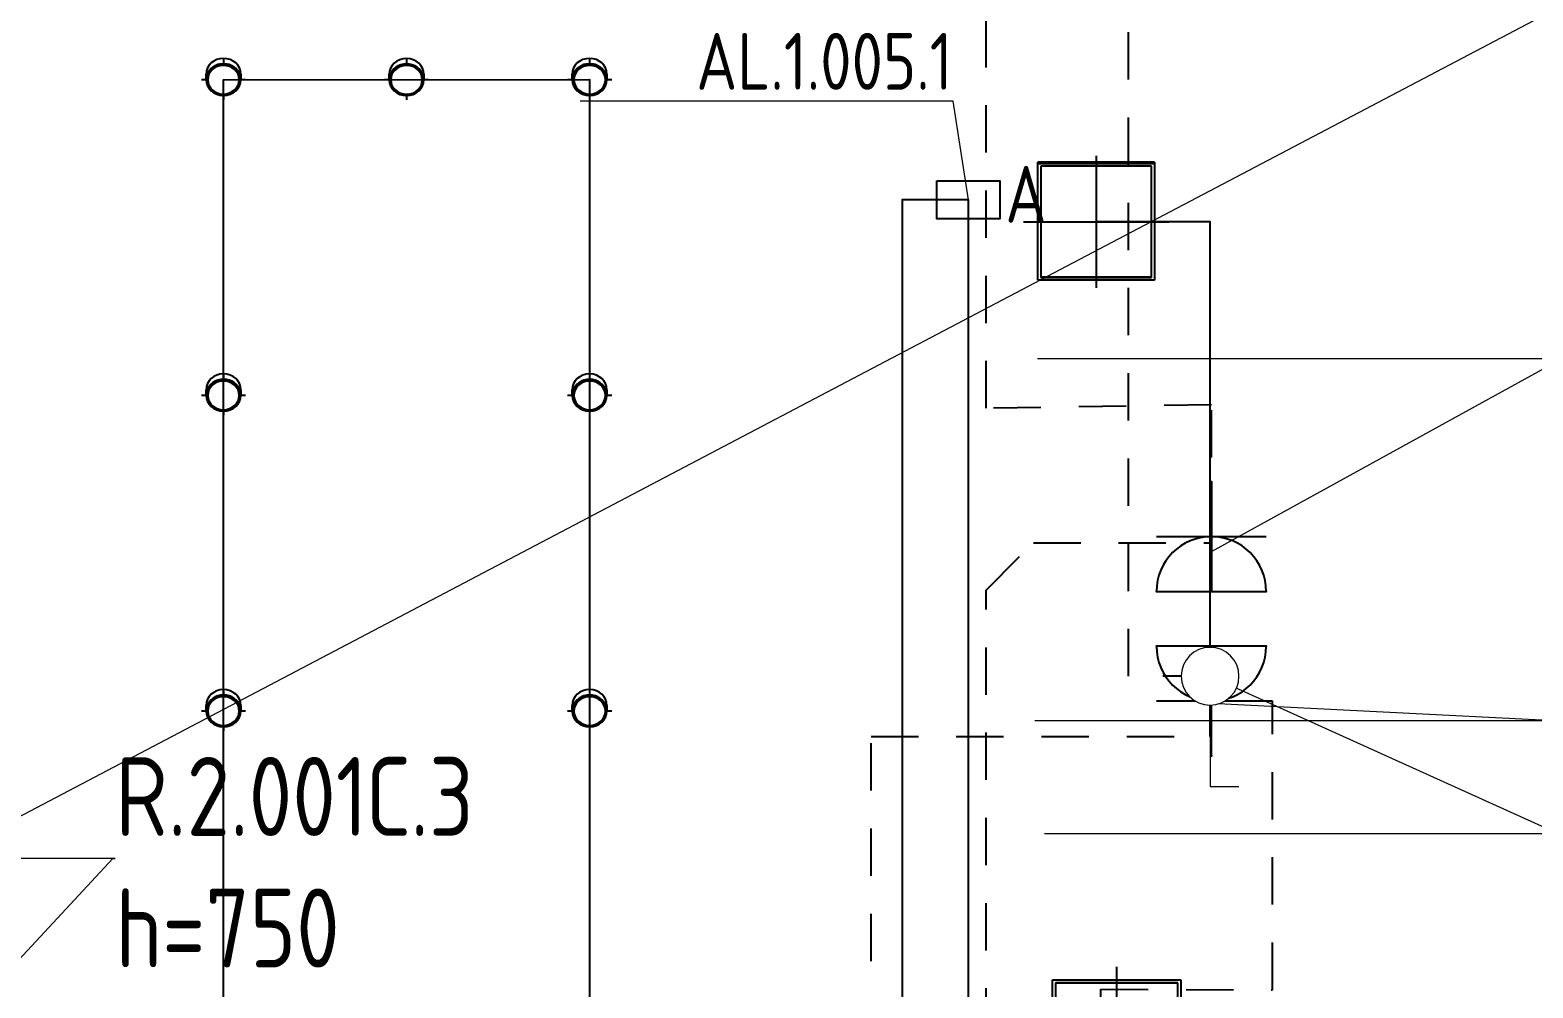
# Model space of a CAD drawing. Header units: millimetres. Extents: x -298345 to 861279, y -149517 to 72226.
# Drawn here: x 320810 to 325572, y 23108 to 26143 of the extents above; entities that cross this region are included whole.
import ezdxf
from ezdxf import colors
from ezdxf.entities.mleader import LeaderData, LeaderLine
from ezdxf.math import Vec2, Vec3

# ---------------------------------------------------------------- set-up
doc = ezdxf.new("R2010")
doc.units = ezdxf.units.MM
doc.set_wipeout_variables(frame=1)
doc.linetypes.add('JIS_02_0.7', pattern=[1.35, 0.75, -0.6])
doc.layers.get('0').update_dxf_attribs({"plot": 0})
for name, color, linetype in [('0_UNC_1 Сети. Оборудование', 1, 'Continuous'), ('0_UNC_2 Розетки. Трассы', 1, 'Continuous'), ('0_UNC_3 Свет. Выключатели 230', 1, 'Continuous'), ('0_UNC_3 Свет. Выключатели 230. Трассы', 1, 'Continuous'), ('0_UNC_3 Свет. Трассы', 1, 'Continuous'), ('0_UNC_3.2 Аварийный свет. Оборудование', 1, 'Continuous'), ('0_UNC_3.2 Аварийный свет. Трассы', 1, 'Continuous')]:
    doc.layers.add(name, color=color, linetype=linetype)
doc.layers.add('0_UNC_2 Розетки. Оборудование', color=7, linetype='Continuous', true_color=0x991b1e)
doc.layers.add('0_UNC_3 Свет. Оборудование', color=7, linetype='Continuous', true_color=0x991b1e)
doc.styles.add('Unecom', font='GOST2304A_0.ttf', dxfattribs={"height": 2.5})

# ---------------------------------------------------------------- blocks, each defined once
blk = doc.blocks.new('_None')
blk = doc.blocks.new('*U318')
at = {"color": 0, "ltscale": 0.4}
blk.add_lwpolyline([(1.455079765293945e-11, 3.474782932855307), (4.365574568510058e-11, 1.938704560671159e-26)], dxfattribs=at)
at = {"color": 0, "linetype": 'ByBlock', "lineweight": -2}
for points in [[(-1.737391466420378, 1.737391466427653), (1.737391466420377, 1.737391466427654)], [(-1.737391466420378, -5.587877137011027e-16), (1.737391466420378, 5.587877137011027e-16)]]:
    blk.add_lwpolyline(points, dxfattribs=at)
blk.add_arc((0, 0), 1.73739146642637, 2.19715477805175e-15, 180, dxfattribs=at)
for p in [(-1.117575427406886e-15, 3.474782932855307), (1.737391466420378, 5.587877137011027e-16), (-1.737391466420378, -5.587877137011027e-16)]:
    blk.add_point(p, dxfattribs=at)
at = {"color": 18, "true_color": 0x000000, "style": 'Unecom', "flags": 1}
for tag, p in [('НАЗНАЧЕНИЕ', (-2.519560716806325, 0.6780998877391123)), ('ГРУППА', (-2.519560716806325, -2.271822495567338))]:
    blk.add_attdef(tag, p, '', height=2.5, rotation=180, dxfattribs=at)
at = {"layer": 'Defpoints', "style": 'Unecom'}
for tag, p in [('АТРИБУТ', (12.97376436882507, 0.6780998877391087)), ('МОДЕЛЬ', (12.97376436882507, -2.271822495567342))]:
    blk.add_attdef(tag, p, '', height=2.5, rotation=180, dxfattribs=at)
blk = doc.blocks.new('*U335')
at = {"color": 0, "linetype": 'ByBlock', "lineweight": -2}
for points in [[(1.737391466420378, -2.127690898217643e-16), (-1.737391466420378, 2.127690898217643e-16)], [(1.737391466420378, -1.737391466427655), (-1.737391466420379, -1.737391466427654)]]:
    blk.add_lwpolyline(points, dxfattribs=at)
at = {"color": 0, "ltscale": 0.4}
blk.add_lwpolyline([(-1.455234076654651e-11, -3.474782932855309), (-4.365574568510061e-11, 0)], dxfattribs=at)
at = {"color": 0, "linetype": 'ByBlock', "lineweight": -2}
blk.add_arc((0, 0), 1.737391466426371, 180, 9.213864076586631e-15, dxfattribs=at)
for p in [(-1.737391466420378, 2.127690898217643e-16), (1.737391466420378, -2.127690898217643e-16), (-4.255381796453106e-16, -3.474782932855309)]:
    blk.add_point(p, dxfattribs=at)
at = {"color": 18, "true_color": 0x000000, "style": 'Unecom', "flags": 1}
for tag, p in [('НАЗНАЧЕНИЕ', (-2.519560716806325, 0.6780998877391123)), ('ГРУППА', (-2.519560716806325, -2.271822495567338))]:
    blk.add_attdef(tag, p, '', height=2.5, rotation=180, dxfattribs=at)
at = {"layer": 'Defpoints', "style": 'Unecom'}
for tag, p in [('АТРИБУТ', (12.97376436882507, 0.6780998877391087)), ('МОДЕЛЬ', (12.97376436882507, -2.271822495567342))]:
    blk.add_attdef(tag, p, '', height=2.5, rotation=180, dxfattribs=at)
blk = doc.blocks.new('*U115')
at = {"color": 0}
blk.add_wipeout([(-0.8669801305659347, 0.8566132122897838), (-0.8643652294085767, 0.9351315876585145), (-0.8494185020099394, 1.040972539735929), (-0.8064102574365619, 1.1855798630316723), (-0.7505397264420726, 1.3011551093922693), (-0.6475850531496689, 1.4404767998122845), (-0.5011225862399442, 1.5746016777986085), (-0.3397267091422691, 1.6612193431275666), (-0.1601545802077454, 1.7191659955089278), (0.006790261744754337, 1.7329653859971301), (0.19796017640328487, 1.7111844927632485), (0.388692063741473, 1.6400956106400992), (0.5235689352412007, 1.5581571031390633), (0.6422695810695179, 1.4494972460584996), (0.757733041187748, 1.2996428844188241), (0.8131706726853732, 1.1679029314888754), (0.8503623738724851, 1.0209929206495585), (0.8631417492342731, 0.8696725570418207), (0.8559655602546288, 0.7477747799478975), (0.833923838486953, 0.6296942659893543), (0.7851896356955809, 0.5046779598708406), (0.7066398239330736, 0.36462522326762015), (0.6292188933121498, 0.27051381091029203), (0.5223746566298357, 0.17502549038105708), (0.3790939544960563, 0.08726654907802056), (0.19897310632040893, 0.027406455886346937), (-2.6530427160720294e-16, 0), (-0.12628781171770245, 0.011958076872513934), (-0.3031704931890999, 0.05473074427861202), (-0.4699915587880242, 0.13843373552223848), (-0.5892731708190695, 0.23102363693321304), (-0.7208777913619998, 0.39128103974432493), (-0.7964527870863094, 0.5358755438930243), (-0.8550087830117263, 0.7230869472761412)], dxfattribs=at)
blk.add_wipeout([(-0.8670428619072196, 0.8670428619072196), (-0.862228139543731, 0.958289559169469), (-0.8419802589451135, 1.0740031671186157), (-0.8064102574353453, 1.1855798630341896), (-0.7505397264285419, 1.3011551094124738), (-0.6871980417017766, 1.395741429964954), (-0.607972064597561, 1.4852121696632534), (-0.5011225862326681, 1.5746016778022462), (-0.40873034027026717, 1.6317015003361743), (-0.27072307801790885, 1.6907371859225973), (-0.1601545801931933, 1.7191659955125655), (-0.03674458013119868, 1.7333067710089094), (0.05032510362070757, 1.7326240009853504), (0.19796017638873317, 1.7111844927668867), (0.3391795230563729, 1.664990589218331), (0.4382046044265735, 1.615200632061868), (0.5546511234351783, 1.5334702440406258), (0.642269581065193, 1.4494972460626454), (0.7269579077728848, 1.3395844206199117), (0.7885081746026116, 1.2276232038158637), (0.8378331707681352, 1.0901995385822087), (0.8628915769804734, 0.9517863027205461), (0.8633919214880735, 0.7875588113630952), (0.833923838483315, 0.6296942659748025), (0.7745456990996898, 0.47737340661039396), (0.7066398239330738, 0.36462522326762026), (0.629218893322104, 0.27051381092239224), (0.522374656648026, 0.1750254903919709), (0.41094199098006357, 0.10357052813848777), (0.2814459157452803, 0.04695047632337135), (0.11650029689553779, 0.007862435449322858), (-0.05886694481887382, 0.0020006622463994983), (-0.19370867861653085, 0.021915491498629147), (-0.3460216136263623, 0.07203822840453422), (-0.4699915588025759, 0.13843373553315208), (-0.5892731708336213, 0.23102363694412686), (-0.679112006913783, 0.3279972177835303), (-0.762643575813854, 0.4545648617014816), (-0.8302619983587646, 0.617186226080929), (-0.8599982888044903, 0.7567420566476072)], dxfattribs=at)
at = {"color": 0, "lineweight": 13}
blk.add_lwpolyline([(1.592731898337356e-16, 1.734085723815195), (1.592731898337356e-16, 4.178913436305419), (0.8670428618934239, 4.178913436305419)], dxfattribs=at)
blk.add_circle((1.592731898337356e-16, 0.8670428619072197), 0.8670428619072197, dxfattribs=at)
blk.add_circle((1.592731898337356e-16, 0.8670428619072197), 0.8670428619072197, dxfattribs=at)
blk.add_circle((1.592731898337356e-16, 0.8670428619072197), 0.8670428619072197, dxfattribs=at)
blk.add_circle((1.592731898337356e-16, 0.8670428619072197), 0.8670428619072197, dxfattribs=at)
blk.add_circle((1.592731898337356e-16, 0.8670428619072197), 0.8670428619072197, dxfattribs=at)
blk.add_circle((1.592731898337356e-16, 0.8670428619072197), 0.8670428619072197, dxfattribs=at)
at = {"color": 0, "style": 'Unecom', "flags": 9}
for tag in ['ГРУППА', 'НАИМЕНОВАНИЕ']:
    blk.add_attdef(tag, (0, 0), '', height=2.5, dxfattribs=at)
blk = doc.blocks.new('АО')
at = {"color": 1}
blk.add_lwpolyline([(-100, 60), (100, 60), (100, -60), (-100, -60), (-100, 60)], dxfattribs=at)
at = {"color": 1, "insert": (117.0997549071908, 107.5993001339957), "char_height": 180, "attachment_point": 1, "style": 'Unecom'}
blk.add_mtext('А', dxfattribs=at)
blk = doc.blocks.new('Светильник накладной _по грани_ 300х300 - Светильник накладной _по грани_ 300х300-V153-План расположения приборов освещения_ выключателей_ групп освещения мансардного этажа на отметке _3_300')
at = {"color": 0}
for p, q in [((18670.00000000003, 15118.93453938944), (18300.00000000003, 15118.93453938944)), ((18300.00000000003, 15114.75586865144), (18300.00000000003, 15118.93453938944)), ((18300.00000000003, 14744.61171948667), (18300.00000000003, 15114.75586865144)), ((18300.00000000003, 15114.75586865144), (18670.00000000003, 15114.75586865144)), ((18310.00000000003, 15105.67078687618), (18310.00000000003, 14753.69680126193)), ((18660.00000000003, 15105.67078687618), (18310.00000000003, 15105.67078687618)), ((18485.00000000004, 15138.64067490019), (18485.00000000004, 14720.7269132379)), ((18660.00000000003, 14753.69680126193), (18660.00000000003, 15105.67078687618)), ((18670.00000000003, 15118.93453938944), (18670.00000000003, 15114.75586865144)), ((18670.00000000003, 15114.75586865144), (18670.00000000003, 14744.61171948667)), ((18255.00000000004, 14929.68379406904), (18715.00000000004, 14929.68379406904)), ((18670.00000000003, 14744.61171948667), (18300.00000000003, 14744.61171948667)), ((18660.00000000003, 14754.10434720558), (18310.00000000003, 14754.10434720558)), ((18310.00000000003, 14753.69680126193), (18660.00000000003, 14753.69680126193))]:
    blk.add_line(p, q, dxfattribs=at)
at = {"color": 0, "style": 'Unecom', "flags": 9}
for tag in ['МОЩНОСТЬ', 'ГРУППА', 'НАИМЕНОВАНИЕ']:
    blk.add_attdef(tag, (0, 0), '', height=2.5, dxfattribs=at)
blk = doc.blocks.new('Светильник накладной _по грани_ 300х300 - Светильник накладной _по грани_ 300х300-V155-План расположения приборов освещения_ выключателей_ групп освещения мансардного этажа на отметке _3_300')
at = {"color": 0}
for p, q in [((18346.29013897678, 12192.05904957361), (18346.29013897678, 12528.2070752585)), ((18346.29013897678, 12528.2070752585), (18753.70986102313, 12528.2070752585)), ((18549.99999999994, 12569.08994324719), (18549.99999999994, 12151.17618158489)), ((18753.70986102313, 12528.2070752585), (18753.70986102313, 12192.05904957361)), ((18743.70986102313, 12519.12199348323), (18356.29013897678, 12519.12199348323)), ((18356.29013897678, 12519.12199348323), (18356.29013897678, 12201.14413134888)), ((18356.29013897678, 12518.71444753959), (18743.70986102313, 12518.71444753959)), ((18743.70986102313, 12201.14413134888), (18743.70986102313, 12519.12199348323)), ((18779.99999999994, 12360.13306241604), (18319.99999999994, 12360.13306241604)), ((18753.70986102313, 12192.05904957361), (18346.29013897678, 12192.05904957361)), ((18346.29013897678, 12192.05904957361), (18346.29013897678, 12187.88037883561)), ((18356.29013897678, 12201.14413134888), (18743.70986102313, 12201.14413134888)), ((18753.70986102313, 12187.88037883561), (18753.70986102313, 12192.05904957361)), ((18346.29013897678, 12187.88037883561), (18753.70986102313, 12187.88037883561))]:
    blk.add_line(p, q, dxfattribs=at)
at = {"color": 0, "style": 'Unecom', "flags": 9}
for tag in ['МОЩНОСТЬ', 'ГРУППА', 'НАИМЕНОВАНИЕ']:
    blk.add_attdef(tag, (0, 0), '', height=2.5, dxfattribs=at)
blk = doc.blocks.new('Светильник встраиваемый_по грани__Maytoni Share_DL126-GX53-WB_D110х H42мм - Maytoni Share_для лестницы D110х H42мм 2-2369667-План расположения приборов освещения_ выключателей_ групп освещения мансардного этажа на отметке _3_300')
at = {"color": 0}
for p, q in [((16880.00000000008, 15443.9002570877), (16880.00000000008, 15429.93834076577)), ((16825.00000000009, 15389.99058729853), (16825.00000000009, 15397.52080810146)), ((16825.00000000009, 15379.97039100181), (16825.00000000009, 15389.99058729853)), ((16935.00000000009, 15397.52080810146), (16935.00000000009, 15389.99058729853)), ((16935.00000000009, 15389.99058729853), (16935.00000000009, 15379.97039100181)), ((16810.00000000008, 15380.30468466083), (16825.08477473672, 15380.30468466083)), ((16825.00000000009, 15379.71967075753), (16825.00000000009, 15380.30468466086)), ((16934.91522526342, 15380.30468466083), (16950.00000000008, 15380.30468466083)), ((16935.00000000009, 15380.30468466086), (16935.00000000009, 15379.71967075753)), ((16880.00000000008, 15329.75172099355), (16880.00000000008, 15316.70911223396))]:
    blk.add_line(p, q, dxfattribs=at)
for centre, major_axis, ratio, start_param, end_param in [((16880.00000000007, 15397.52080810145), (54.99999999999636, 0), 0.9085081775268197, 0, 3.141592653589793), ((16880.00000000007, 15379.71967075752), (-55, 1.893267034855657e-11), 0.9085081775267264, 3.141592653590203, 6.283185307179966), ((16880.00000000007, 15380.30468466084), (55.00000000000018, 0), 0.9085081775267057, 0.2617993877991756, 2.879793265790618), ((16880.00000000007, 15379.9703910018), (54.99999999999925, 0), 0.9085081775267531, 0.2617993877991625, 2.879793265790631), ((16880.00000000007, 15379.71967075752), (50, 0), 0.9085081775267463, 4.004343490881359e-14, 3.141592653589793), ((16880.00000000007, 15379.71967075752), (54.99999999999636, 0), 0.9085081775267866, 3.141592653589793, 6.283185307179586), ((16880.00000000007, 15379.71967075752), (50.00000000000363, 0), 0.9085081775266438, 3.141592653589793, 6.283185307179586)]:
    blk.add_ellipse(centre, major_axis=major_axis, ratio=ratio, start_param=start_param, end_param=end_param, dxfattribs=at)
at = {"color": 0, "style": 'Unecom', "flags": 9}
for tag in ['МОЩНОСТЬ', 'ГРУППА', 'НАИМЕНОВАНИЕ']:
    blk.add_attdef(tag, (0, 0), '', height=2.5, dxfattribs=at)
blk = doc.blocks.new('Светильник встраиваемый_по грани__Maytoni Share_DL126-GX53-WB_D110х H42мм - Maytoni Share_для лестницы D110х H42мм 2-V175-План расположения приборов освещения_ выключателей_ групп освещения мансардного этажа на отметке _3_300')
at = {"color": 0}
for p, q in [((15720.00000000008, 15443.90046905163), (15720.00000000008, 15429.9385527297)), ((15665.00000000009, 15389.99079926246), (15665.00000000009, 15397.52102006539)), ((15665.00000000009, 15379.97060296574), (15665.00000000009, 15389.99079926246)), ((15775.00000000009, 15397.52102006539), (15775.00000000009, 15389.99079926246)), ((15775.00000000009, 15389.99079926246), (15775.00000000009, 15379.97060296574)), ((15650.00000000008, 15380.30489662476), (15665.08477473672, 15380.30489662476)), ((15665.00000000009, 15379.71988272146), (15665.00000000009, 15380.30489662478)), ((15774.91522526342, 15380.30489662476), (15790.00000000008, 15380.30489662476)), ((15775.00000000009, 15380.30489662478), (15775.00000000009, 15379.71988272146)), ((15720.00000000008, 15329.75193295748), (15720.00000000008, 15316.70932419789))]:
    blk.add_line(p, q, dxfattribs=at)
for centre, major_axis, ratio, start_param, end_param in [((15720.00000000007, 15397.52102006537), (54.99999999999818, 0), 0.9085081775267896, 0, 3.141592653589793), ((15720.00000000007, 15379.71988272145), (-55.00000000000182, 1.89326703485572e-11), 0.9085081775266964, 3.141592653590203, 6.283185307179966), ((15720.00000000007, 15380.30489662477), (54.99999999999843, 0), 0.9085081775267347, 0.2617993877991761, 2.879793265790634), ((15720.00000000007, 15379.97060296572), (55.000000000001, 0), 0.9085081775267241, 0.2617993877991791, 2.879793265790631), ((15720.00000000007, 15379.71988272145), (49.99999999999818, 0), 0.908508177526743, 4.00434349088152e-14, 3.141592653589793), ((15720.00000000007, 15379.71988272145), (54.99999999999818, 0), 0.9085081775267565, 3.141592653589793, 6.283185307179586), ((15720.00000000007, 15379.71988272145), (50.00000000000182, 0), 0.9085081775266769, 3.141592653589793, 6.283185307179586)]:
    blk.add_ellipse(centre, major_axis=major_axis, ratio=ratio, start_param=start_param, end_param=end_param, dxfattribs=at)
at = {"color": 0, "style": 'Unecom', "flags": 9}
for tag in ['МОЩНОСТЬ', 'ГРУППА', 'НАИМЕНОВАНИЕ']:
    blk.add_attdef(tag, (0, 0), '', height=2.5, dxfattribs=at)
blk = doc.blocks.new('Светильник встраиваемый_по грани__Maytoni Share_DL126-GX53-WB_D110х H42мм - Maytoni Share_для лестницы D110х H42мм 2-V177-План расположения приборов освещения_ выключателей_ групп освещения мансардного этажа на отметке _3_300')
at = {"color": 0}
for p, q in [((16300.00000000008, 15443.59557241218), (16300.00000000008, 15429.63365609025)), ((16245.00000000009, 15389.68590262301), (16245.00000000009, 15397.21612342594)), ((16245.00000000009, 15379.6657063263), (16245.00000000009, 15389.68590262301)), ((16355.00000000009, 15397.21612342594), (16355.00000000009, 15389.68590262301)), ((16355.00000000009, 15389.68590262301), (16355.00000000009, 15379.6657063263)), ((16230.00000000008, 15379.99999998531), (16245.08477473672, 15379.99999998531)), ((16245.00000000009, 15379.41498608202), (16245.00000000009, 15379.99999998534)), ((16354.91522526342, 15379.99999998531), (16370.00000000008, 15379.99999998531)), ((16355.00000000009, 15379.99999998534), (16355.00000000009, 15379.41498608202)), ((16300.00000000008, 15329.44703631803), (16300.00000000008, 15316.40442755844))]:
    blk.add_line(p, q, dxfattribs=at)
for centre, major_axis, ratio, start_param, end_param in [((16300.00000000007, 15397.21612342593), (54.99999999999818, 0), 0.9085081775267896, 0, 3.141592653589793), ((16300.00000000007, 15379.414986082), (-55.00000000000182, 9.468019063627428e-12), 0.9085081775266964, 3.141592653590014, 6.283185307179777), ((16300.00000000007, 15379.99999998532), (54.99999999999843, 0), 0.9085081775267347, 0.2617993877991761, 2.879793265790634), ((16300.00000000007, 15379.66570632628), (55.000000000001, 0), 0.9085081775267241, 0.2617993877991791, 2.879793265790631), ((16300.00000000007, 15379.414986082), (49.99999999999818, 0), 0.9085081775267794, 4.00434349088136e-14, 3.141592653589793), ((16300.00000000007, 15379.414986082), (54.99999999999818, 0), 0.9085081775267565, 3.141592653589793, 6.283185307179586), ((16300.00000000007, 15379.414986082), (50.00000000000182, 0), 0.9085081775266769, 3.141592653589793, 6.283185307179586)]:
    blk.add_ellipse(centre, major_axis=major_axis, ratio=ratio, start_param=start_param, end_param=end_param, dxfattribs=at)
at = {"color": 0, "style": 'Unecom', "flags": 9}
for tag in ['МОЩНОСТЬ', 'ГРУППА', 'НАИМЕНОВАНИЕ']:
    blk.add_attdef(tag, (0, 0), '', height=2.5, dxfattribs=at)

msp = doc.modelspace()

# ---------------------------------------------------------------- linework, layer by layer
at = {"layer": '0_UNC_2 Розетки. Трассы', "color": 1, "linetype": 'JIS_02_0.7', "ltscale": 200}
for points in [[(311148.6260780515, 21230.29896849276), (311148.6260780515, 20527.30124512406), (311298.6260780515, 20377.30124512406), (323688.7057713997, 20377.30124512406), (323838.7057713997, 20527.30124512406), (323838.7057713997, 24368.85806093393), (323988.7057713997, 24518.85806093393), (324552.6132229751, 24518.85806093393), (324552.6132229751, 24518.85806093393), (324552.6132229751, 24955.82477090134), (323838.7057713997, 24944.73076925152), (323838.7057713997, 27058.26001142514), (322655.2068915337, 27058.26001141926)], [(311148.6260780515, 21230.29896849276), (311148.6260780515, 20527.30124512406), (311298.6260780515, 20377.30124512406), (324397.8658680553, 20377.30124512406), (324397.8658680554, 19494.46001142513), (324746.3523696177, 19494.460011425), (324746.3523696177, 21106.40135989407), (324202.435765767, 21106.40135989407), (324202.435765767, 23104.07168706319), (324746.3523696177, 23102.35363481262), (324746.3523696177, 24016.98171813961), (324552.6132229692, 24016.98171813798)]]:
    msp.add_lwpolyline(points, dxfattribs=at)
at = {"layer": '0_UNC_3 Свет. Выключатели 230. Трассы', "linetype": 'JIS_02_0.7', "ltscale": 200}
msp.add_lwpolyline([(311175.9487061896, 21264.25846732622), (311175.9487061896, 20567.438120934), (320483.2577155354, 20567.438120934), (320483.2577155354, 20493.2910934768), (323474.478256434, 20493.29109347679), (323474.4782564341, 23904.7330746537), (324548.4019262543, 23904.7330746537), (324548.4019262543, 24095.82258688446), (324290.1780507658, 24095.82258688446), (324290.1780507658, 26611.00455931222), (324552.2275677493, 26611.00455931222)], dxfattribs=at)
at = {"layer": '0_UNC_3 Свет. Трассы'}
for points in [[(322977.2259688073, 20780.72086478236), (322582.6132229722, 20780.72086478236), (322582.6132229722, 19906.30649166439), (321422.6132229722, 19888.50113370801), (321422.6132229722, 25985.44074750539), (322582.6132229722, 25986.02554944478), (322582.6132229722, 21986.12111331989)], [(324548.4019262543, 24095.82258688446), (324548.4019262546, 25535.40465885299), (324187.6132229722, 25535.40465885299)]]:
    msp.add_lwpolyline(points, dxfattribs=at)
at = {"layer": '0_UNC_3.2 Аварийный свет. Трассы'}
msp.add_lwpolyline([(316783.9265485709, 20089.4617196425), (323782.8241323209, 20089.46171964248), (323782.8241323209, 25605.21636224467), (323572.6720350767, 25605.21636224467), (323572.6720350769, 20465.28378310589), (321955.9248849163, 20465.28378310589), (317552.6132229721, 20465.2837831059)], dxfattribs=at)

# ---------------------------------------------------------------- block references
at = {"layer": '0_UNC_2 Розетки. Оборудование', "xscale": 100, "yscale": 100, "zscale": 100, "rotation": 180}
for name, p in [('*U335', (324552.6132229721, 24364.52086478236)), ('*U318', (324552.6132229721, 24190.72086478237))]:
    msp.add_blockref(name, p, dxfattribs=at)
at = {"layer": '0_UNC_3 Свет. Оборудование'}
for name, p in [('Светильник встраиваемый_по грани__Maytoni Share_DL126-GX53-WB_D110х H42мм - Maytoni Share_для лестницы D110х H42мм 2-V175-План расположения приборов освещения_ выключателей_ групп освещения мансардного этажа на отметке _3_300', (305702.6132229721, 10605.72086478394)), ('Светильник встраиваемый_по грани__Maytoni Share_DL126-GX53-WB_D110х H42мм - Maytoni Share_для лестницы D110х H42мм 2-V177-План расположения приборов освещения_ выключателей_ групп освещения мансардного этажа на отметке _3_300', (305702.6132229721, 10605.72086478394)), ('Светильник встраиваемый_по грани__Maytoni Share_DL126-GX53-WB_D110х H42мм - Maytoni Share_для лестницы D110х H42мм 2-2369667-План расположения приборов освещения_ выключателей_ групп освещения мансардного этажа на отметке _3_300', (305702.6132229721, 10605.72086478394)), ('Светильник накладной _по грани_ 300х300 - Светильник накладной _по грани_ 300х300-V153-План расположения приборов освещения_ выключателей_ групп освещения мансардного этажа на отметке _3_300', (305702.6132229721, 10605.72086478394)), ('Светильник встраиваемый_по грани__Maytoni Share_DL126-GX53-WB_D110х H42мм - Maytoni Share_для лестницы D110х H42мм 2-V175-План расположения приборов освещения_ выключателей_ групп освещения мансардного этажа на отметке _3_300', (305702.6132229721, 9605.88632847082)), ('Светильник встраиваемый_по грани__Maytoni Share_DL126-GX53-WB_D110х H42мм - Maytoni Share_для лестницы D110х H42мм 2-V175-План расположения приборов освещения_ выключателей_ групп освещения мансардного этажа на отметке _3_300', (306862.6132229721, 9605.816665364124)), ('Светильник встраиваемый_по грани__Maytoni Share_DL126-GX53-WB_D110х H42мм - Maytoni Share_для лестницы D110х H42мм 2-V175-План расположения приборов освещения_ выключателей_ групп освещения мансардного этажа на отметке _3_300', (305702.6132229721, 8605.812299539291)), ('Светильник встраиваемый_по грани__Maytoni Share_DL126-GX53-WB_D110х H42мм - Maytoni Share_для лестницы D110х H42мм 2-V175-План расположения приборов освещения_ выключателей_ групп освещения мансардного этажа на отметке _3_300', (306862.6132229721, 8605.84936514574)), ('Светильник накладной _по грани_ 300х300 - Светильник накладной _по грани_ 300х300-V155-План расположения приборов освещения_ выключателей_ групп освещения мансардного этажа на отметке _3_300', (305702.6132229721, 10605.72086478394))]:
    msp.add_blockref(name, p, dxfattribs=at)
at = {"layer": '0_UNC_3.2 Аварийный свет. Оборудование'}
msp.add_blockref('АО', (323782.8241323209, 25605.21636224467), dxfattribs=at)

# ---------------------------------------------------------------- leaders
at = {"layer": '0_UNC_2 Розетки. Оборудование', "color": 7, "ltscale": 200}
ml = msp.add_multileader_mtext('Standard', dxfattribs=at)
ml.set_content('R.2.001Т.1\\Ph=300', color=7, style='Unecom')
ml.set_leader_properties(color=7, linetype='ByLayer', lineweight=13)
ml.set_arrow_properties(name='NONE')
ml.build(insert=Vec2(0, 0))
ml.multileader.update_dxf_attribs({"text_left_attachment_type": 6, "text_right_attachment_type": 6, "text_bottom_attachment_type": 10, "dogleg_length": 0.08, "arrow_head_size": 100, "scale": 100})
ctx = ml.context
ctx.base_point, ctx.scale, ctx.char_height, ctx.arrow_head_size, ctx.landing_gap_size, ctx.plane_origin = Vec3(325669.9883081799, 25101.51809691511), 100, 250, 100, 0, Vec3(34985.42537966481, -12130.95795371002)
ctx.left_attachment, ctx.right_attachment, ctx.top_attachment = 6, 6, 10
notes = []
notes.append((ctx, [(0, (1, 1, 0), (325661.9883081799, 25101.51809691511), (1, 0), 8, [(0, [(324552.6132229721, 24490.72086478236)], 0, [])])]))
ctx.mtext.insert, ctx.mtext.flow_direction = Vec3(325669.9883081799, 25401.51809691511), 5
ml = msp.add_multileader_mtext('Standard', dxfattribs=at)
ml.set_content('R.2.003С.1\\Ph=670\\PПолотенцесуш.', color=7, style='Unecom')
ml.set_leader_properties(color=7, linetype='ByLayer', lineweight=13)
ml.set_arrow_properties(name='NONE')
ml.build(insert=Vec2(0, 0))
ml.multileader.update_dxf_attribs({"text_left_attachment_type": 6, "text_right_attachment_type": 6, "text_bottom_attachment_type": 10, "dogleg_length": 0.08, "arrow_head_size": 100, "scale": 100})
ctx = ml.context
ctx.base_point, ctx.scale, ctx.char_height, ctx.arrow_head_size, ctx.landing_gap_size, ctx.plane_origin = Vec3(314503.1599472957, 24209.12021206062), 100, 250, 100, 0, Vec3(25794.0183288976, -14776.96965708844)
ctx.left_attachment, ctx.right_attachment, ctx.top_attachment = 6, 6, 10
notes.append((ctx, [(0, (1, 1, 0), (314495.1599472957, 24209.12021206062), (1, 0), 8, [(0, [(313882.6132229713, 21931.7208647824)], 0, [])])]))
ctx.mtext.insert, ctx.mtext.width, ctx.mtext.flow_direction = Vec3(314503.1599472957, 24530.42114129578), 1539.143099511211, 5
ml = msp.add_multileader_mtext('Standard', dxfattribs=at)
ml.set_content('R.2.003Т.1\\Ph=300', color=7, style='Unecom')
ml.set_leader_properties(color=7, linetype='ByLayer', lineweight=13)
ml.set_arrow_properties(name='NONE')
ml.build(insert=Vec2(0, 0))
ml.multileader.update_dxf_attribs({"text_left_attachment_type": 6, "text_right_attachment_type": 6, "text_bottom_attachment_type": 10, "arrow_head_size": 1})
ctx = ml.context
ctx.base_point, ctx.char_height, ctx.arrow_head_size, ctx.landing_gap_size, ctx.plane_origin = Vec3(325662.0683081799, 23954.49403210692), 250, 1, 0, Vec3(34985.42537966481, -12610.95795371001)
ctx.left_attachment, ctx.right_attachment, ctx.top_attachment = 6, 6, 10
notes.append((ctx, [(0, (1, 1, 0), (325661.9883081799, 23954.49403210692), (1, 0), 0.08, [(0, [(324552.6132229721, 24010.72086478237)], 0, [])])]))
ctx.mtext.insert, ctx.mtext.flow_direction = Vec3(325662.0683081799, 24254.49403210692), 5
ml = msp.add_multileader_mtext('Standard', dxfattribs=at)
ml.set_content('R.2.001С.3\\Ph=750\\Pварочная панель', color=7, style='Unecom')
ml.set_leader_properties(color=7, linetype='ByLayer', lineweight=13)
ml.set_arrow_properties(name='NONE')
ml.build(insert=Vec2(0, 0))
ml.multileader.update_dxf_attribs({"text_left_attachment_type": 6, "text_right_attachment_type": 6, "text_bottom_attachment_type": 10, "dogleg_length": 0.08, "arrow_head_size": 100, "scale": 100})
ctx = ml.context
ctx.base_point, ctx.scale, ctx.char_height, ctx.arrow_head_size, ctx.landing_gap_size, ctx.plane_origin = Vec3(321080, 23518.69907076483), 100, 250, 100, 0, Vec3(30735.84722747118, -14954.40616604909)
ctx.left_attachment, ctx.right_attachment, ctx.top_attachment = 6, 6, 10
notes.append((ctx, [(0, (1, 1, 0), (321072, 23518.69907076483), (1, 0), 8, [(1, [(319112.613222972, 21405.72086478251)], 0, [])])]))
ctx.mtext.insert, ctx.mtext.flow_direction = Vec3(321080, 23840), 5
at = {"layer": '0_UNC_3 Свет. Выключатели 230', "color": 7, "ltscale": 200}
ml = msp.add_multileader_mtext('Standard', dxfattribs=at)
ml.set_content('L.2.003T.1\\Ph=900', color=7, style='Unecom')
ml.set_leader_properties(color=7, linetype='ByLayer', lineweight=13)
ml.set_arrow_properties(name='NONE')
ml.build(insert=Vec2(0, 0))
ml.multileader.update_dxf_attribs({"text_left_attachment_type": 6, "text_right_attachment_type": 6, "text_bottom_attachment_type": 10, "dogleg_length": 0.08, "arrow_head_size": 100, "scale": 100})
ctx = ml.context
ctx.base_point, ctx.scale, ctx.char_height, ctx.arrow_head_size, ctx.landing_gap_size, ctx.plane_origin = Vec3(325661.0861204663, 23596.43641034124), 100, 250, 100, 0, Vec3(32108.66142362161, -12110.87929653069)
ctx.left_attachment, ctx.right_attachment, ctx.top_attachment = 6, 6, 10
notes.append((ctx, [(0, (1, 1, 0), (325653.0861204663, 23596.43641034124), (1, 0), 8, [(1, [(324548.4019262543, 24095.82258688446)], 0, [])])]))
ctx.mtext.insert, ctx.mtext.flow_direction = Vec3(325661.0861204663, 23896.43641034124), 5
at = {"layer": '0_UNC_3 Свет. Выключатели 230. Трассы', "color": 7, "ltscale": 200}
ml = msp.add_multileader_mtext('Standard', dxfattribs=at)
ml.set_content('Подъем кабельной линии на первый этаж \\PL.0.014T.1', color=7, style='Unecom')
ml.set_leader_properties(color=7, linetype='ByLayer', lineweight=13)
ml.set_arrow_properties(name='NONE')
ml.build(insert=Vec2(0, 0))
ml.multileader.update_dxf_attribs({"text_left_attachment_type": 6, "text_right_attachment_type": 6, "text_bottom_attachment_type": 10, "dogleg_length": 0.08, "arrow_head_size": 100, "scale": 100})
ctx = ml.context
ctx.base_point, ctx.scale, ctx.char_height, ctx.arrow_head_size, ctx.landing_gap_size, ctx.plane_origin = Vec3(20454.95010579232, 24881.72023315006), 100, 250, 100, 0, Vec3(17991.07045176348, 22449.31529320553)
ctx.left_attachment, ctx.right_attachment, ctx.top_attachment = 6, 6, 10
notes.append((ctx, [(1, (1, 1, 0), (20446.95010579232, 24881.72023315006), (1, 0), 8, [(0, [(19750.70628867001, 24004.99457162905)], 0, [])])]))
ctx.mtext.insert, ctx.mtext.width, ctx.mtext.flow_direction = Vec3(20454.95010579232, 25181.72023315006), 3265.016520896355, 5
at = {"layer": '0_UNC_3 Свет. Выключатели 230. Трассы', "ltscale": 2}
ml = msp.add_multileader_mtext('Standard', dxfattribs=at)
ml.set_content('Подъем кабельной линии с цокольного этажа\\PL.0.014T.1', color=7, style='Unecom')
ml.set_leader_properties(color=7, linetype='ByLayer', lineweight=13)
ml.set_arrow_properties(name='NONE')
ml.build(insert=Vec2(0, 0))
ml.multileader.update_dxf_attribs({"text_left_attachment_type": 6, "text_right_attachment_type": 6, "text_bottom_attachment_type": 10, "dogleg_length": 0, "arrow_head_size": 0, "scale": 150})
ctx = ml.context
ctx.base_point, ctx.scale, ctx.char_height, ctx.arrow_head_size, ctx.landing_gap_size, ctx.plane_origin = Vec3(167351.1222863813, 24632.75355839005), 150, 270, 0, 3, Vec3(164955.169318907, 22401.04095472652)
ctx.left_attachment, ctx.right_attachment, ctx.top_attachment = 6, 6, 10
notes.append((ctx, [(1, (1, 1, 0), (167351.1222863813, 24632.75355839005), (1, 0), 0, [(0, [(166714.8051558135, 23956.72023315003)], 0, [])])]))
ctx.mtext.insert, ctx.mtext.width, ctx.mtext.flow_direction = Vec3(167354.1222863813, 24956.75355839005), 3570.5121991653, 5
at = {"layer": '0_UNC_3 Свет. Оборудование', "color": 7, "ltscale": 200}
ml = msp.add_multileader_mtext('Standard', dxfattribs=at)
ml.set_content('L.2.001C.1\\Ph=1510\\Pрасположение блока питания для подсветки определить по месту, управление осуществляется коммутацией цепи 230v', color=7, style='Unecom')
ml.set_leader_properties(color=7, linetype='ByLayer', lineweight=13)
ml.set_arrow_properties(name='NONE')
ml.build(insert=Vec2(0, 0))
ml.multileader.update_dxf_attribs({"text_left_attachment_type": 6, "text_right_attachment_type": 6, "text_bottom_attachment_type": 10, "dogleg_length": 0.08, "arrow_head_size": 100, "scale": 100})
ctx = ml.context
ctx.base_point, ctx.scale, ctx.char_height, ctx.arrow_head_size, ctx.landing_gap_size, ctx.plane_origin = Vec3(325664.9117619613, 26215.95790046361), 100, 250, 100, 0, Vec3(28674.45294021143, -13181.45798618046)
ctx.left_attachment, ctx.right_attachment, ctx.top_attachment = 6, 6, 10
notes.append((ctx, [(0, (1, 1, 0), (325656.9117619613, 26215.95790046361), (1, 0), 8, [(1, [(320612.6132229721, 23565.7208647824)], 0, [])])]))
ctx.mtext.insert, ctx.mtext.width, ctx.mtext.flow_direction = Vec3(325664.9117619613, 26537.25882969878), 5128.370912669227, 5
at = {"layer": '0_UNC_3 Свет. Трассы', "color": 7, "ltscale": 200}
ml = msp.add_multileader_mtext('Standard', dxfattribs=at)
ml.set_content('Спуск кабельной линии на цокольный этаж', color=7, style='Unecom')
ml.set_leader_properties(color=7, linetype='ByLayer', lineweight=13)
ml.set_arrow_properties(name='NONE')
ml.build(insert=Vec2(0, 0))
ml.multileader.update_dxf_attribs({"text_left_attachment_type": 6, "text_right_attachment_type": 6, "text_bottom_attachment_type": 10, "dogleg_length": 0.08, "arrow_head_size": 100, "scale": 100})
ctx = ml.context
ctx.base_point, ctx.scale, ctx.char_height, ctx.arrow_head_size, ctx.landing_gap_size, ctx.plane_origin = Vec3(167204.2876478084, 24746.69348591652), 100, 250, 100, 0, Vec3(164800.334680334, 22401.04095472652)
ctx.left_attachment, ctx.right_attachment, ctx.top_attachment = 6, 6, 10
notes.append((ctx, [(1, (1, 1, 0), (167196.2876478084, 24746.69348591652), (1, 0), 8, [(0, [(166559.9705172406, 23956.72023315003)], 0, [])])]))
ctx.mtext.insert, ctx.mtext.width, ctx.mtext.flow_direction = Vec3(167204.2876478084, 25046.69348591652), 2658.826178662144, 5
ml = msp.add_multileader_mtext('Standard', dxfattribs=at)
ml.set_content('Спуск кабельной линии с первого этажа', color=7, style='Unecom')
ml.set_leader_properties(color=7, linetype='ByLayer', lineweight=13)
ml.set_arrow_properties(name='NONE')
ml.build(insert=Vec2(0, 0))
ml.multileader.update_dxf_attribs({"text_left_attachment_type": 6, "text_right_attachment_type": 6, "text_bottom_attachment_type": 10, "dogleg_length": 0.08, "arrow_head_size": 100, "scale": 100})
ctx = ml.context
ctx.base_point, ctx.scale, ctx.char_height, ctx.arrow_head_size, ctx.landing_gap_size, ctx.plane_origin = Vec3(20295.21556173964, 24286.52052182052), 100, 250, 100, 0, Vec3(17891.26259426528, 22444.47866070328)
ctx.left_attachment, ctx.right_attachment, ctx.top_attachment = 6, 6, 10
notes.append((ctx, [(1, (1, 1, 0), (20287.21556173964, 24286.52052182052), (1, 0), 8, [(0, [(19650.89843117181, 24000.15793912679)], 0, [])])]))
ctx.mtext.insert, ctx.mtext.width, ctx.mtext.flow_direction = Vec3(20295.21556173964, 24607.82145105568), 3576.074675466064, 5
at = {"layer": '0_UNC_3.2 Аварийный свет. Оборудование'}
ml = msp.add_multileader_mtext('Standard', dxfattribs=at)
ml.set_content('AL.1.005.1', color=7, style='Unecom')
ml.set_leader_properties(color=7, linetype='ByLayer', lineweight=13)
ml.set_arrow_properties(name='NONE')
ml.build(insert=Vec2(0, 0))
ml.multileader.update_dxf_attribs({"text_left_attachment_type": 6, "text_right_attachment_type": 6, "text_bottom_attachment_type": 10, "dogleg_length": 0, "arrow_head_size": 0, "scale": 75})
ctx = ml.context
ctx.base_point, ctx.scale, ctx.char_height, ctx.arrow_head_size, ctx.landing_gap_size, ctx.plane_origin = Vec3(322919.9357374575, 25917.78341841813), 75, 180, 0, 1.5, Vec3(325816.8980593681, 29141.14711566495)
ctx.left_attachment, ctx.right_attachment, ctx.top_attachment, ctx.text_align_type = 6, 6, 10, 2
notes.append((ctx, [(0, (1, 1, 0), (323734.4153657635, 25917.78341841813), (-1, 0), 0, [(0, [(323782.8241323209, 25605.21636224467)], 0, [])])]))
ctx.mtext.insert, ctx.mtext.width, ctx.mtext.alignment, ctx.mtext.flow_direction = Vec3(323732.9153657635, 26133.78341841813), 1785.25609958265, 3, 5
for ctx, leaders in notes:
    for number, flags, end, landing, length, lines in leaders:
        leader = LeaderData()
        leader.index, (leader.has_last_leader_line, leader.has_dogleg_vector, leader.attachment_direction) = number, flags
        leader.last_leader_point, leader.dogleg_vector, leader.dogleg_length = Vec3(end), Vec3(landing), length
        for number, points, colour, breaks in lines:
            line = LeaderLine()
            line.index, line.vertices, line.color, line.breaks = number, Vec3.list(points), colors.encode_raw_color(colour), breaks
            leader.lines.append(line)
        ctx.leaders.append(leader)

# ---------------------------------------------------------------- next in the draw order: block references
at = {"layer": '0_UNC_3 Свет. Выключатели 230', "color": 244, "true_color": 0x991b1e, "xscale": -105.6317492348601, "yscale": 105.6317492348601, "zscale": 105.6317492348601, "rotation": 180}
msp.add_blockref('*U115', (324548.5947538657, 24187.47436670196), dxfattribs=at)

# ---------------------------------------------------------------- next in the draw order: leaders
at = {"layer": '0_UNC_1 Сети. Оборудование'}
ml = msp.add_multileader_mtext('Standard', dxfattribs=at)
ml.set_content('ЩС-ВК.02 \\Pот ЩР-01\\PВxШxГ 600x400x200 мм', color=7, style='Unecom')
ml.set_leader_properties(color=7, linetype='ByLayer', lineweight=13)
ml.set_arrow_properties(name='NONE')
ml.build(insert=Vec2(0, 0))
ml.multileader.update_dxf_attribs({"has_dogleg": 0, "text_left_attachment_type": 6, "text_right_attachment_type": 6, "text_bottom_attachment_type": 10, "arrow_head_size": 0, "scale": 150})
ctx = ml.context
ctx.base_point, ctx.scale, ctx.char_height, ctx.arrow_head_size, ctx.landing_gap_size, ctx.plane_origin = Vec3(20042.20773537601, 26636.40313371984), 150, 350, 0, 3, Vec3(5102.993533647234, 25662.18309715141)
ctx.left_attachment, ctx.right_attachment, ctx.top_attachment = 6, 6, 10
notes = []
notes.append((ctx, [(1, (1, 1, 0), (23028.8281785497, 26636.40313371984), (-1, 0), 12, [(0, [(23079.0673465724, 24172.72023314995)], 0, [])])]))
ctx.mtext.insert, ctx.mtext.width, ctx.mtext.flow_direction = Vec3(20045.20773537601, 27056.40313371984), 3141.571923292218, 5
for ctx, leaders in notes:
    for number, flags, end, landing, length, lines in leaders:
        leader = LeaderData()
        leader.index, (leader.has_last_leader_line, leader.has_dogleg_vector, leader.attachment_direction) = number, flags
        leader.last_leader_point, leader.dogleg_vector, leader.dogleg_length = Vec3(end), Vec3(landing), length
        for number, points, colour, breaks in lines:
            line = LeaderLine()
            line.index, line.vertices, line.color, line.breaks = number, Vec3.list(points), colors.encode_raw_color(colour), breaks
            leader.lines.append(line)
        ctx.leaders.append(leader)

doc.saveas('drawing.dxf')
